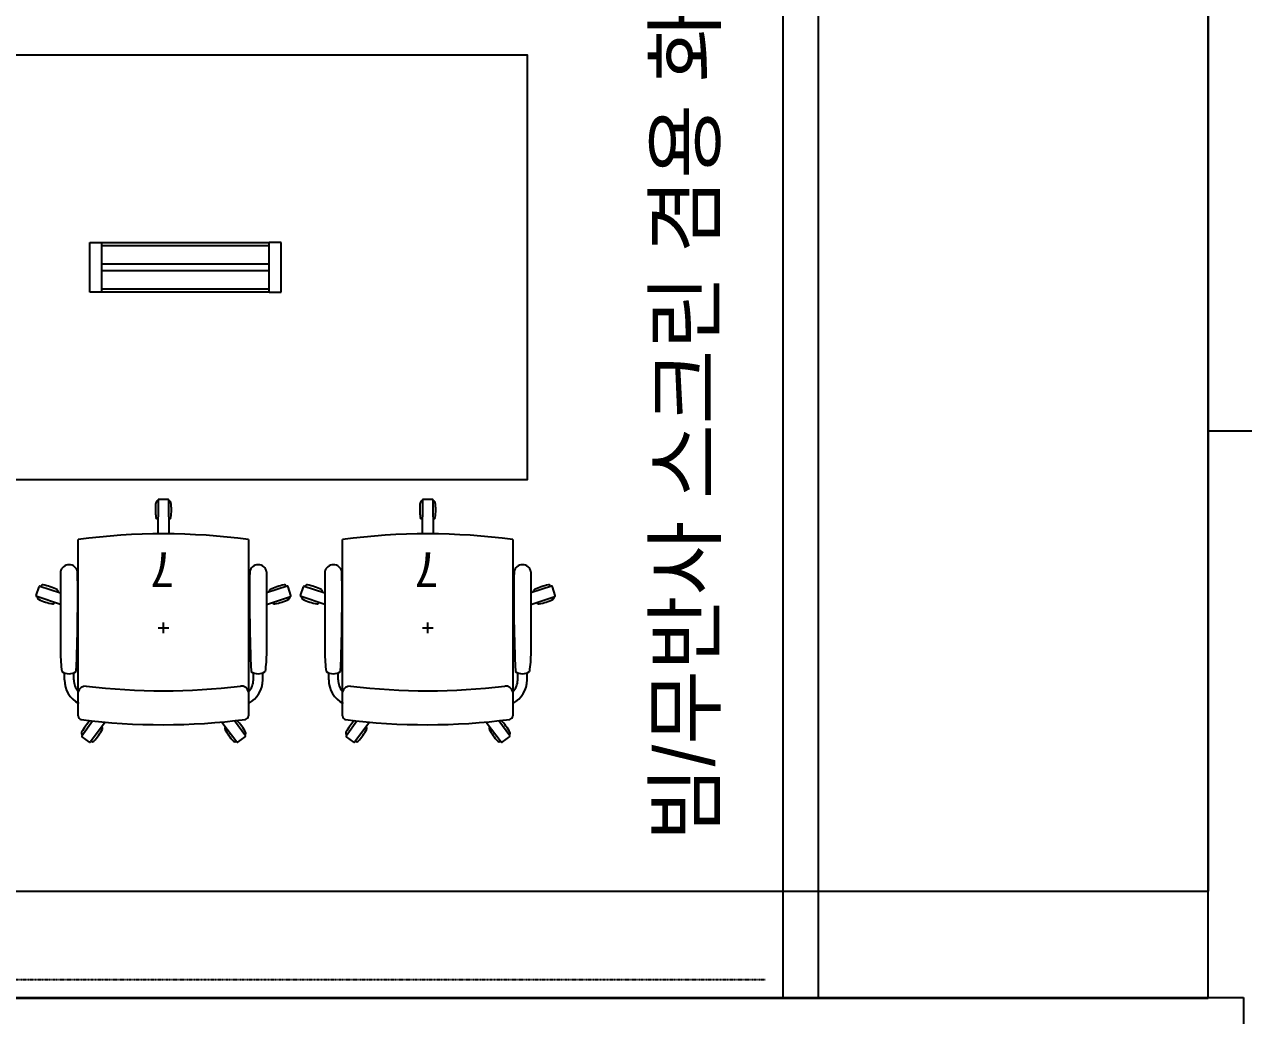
# Model space of a CAD drawing. Header units: millimetres. Extents: x 10479 to 135323, y 879012 to 965592.
# Drawn here: x 59843 to 63282, y 932551 to 935348 of the extents above; entities that cross this region are included whole.
import ezdxf
from ezdxf.enums import TextEntityAlignment as Align

# ---------------------------------------------------------------- set-up
doc = ezdxf.new("R2010")
doc.units = ezdxf.units.MM
doc.header["$PDMODE"] = 2
doc.header["$PDSIZE"] = 15
doc.linetypes.add('HID', pattern=[2.3, 1.5, -0.8])
doc.layers.add('$CHAR', color=3, linetype='Continuous')
doc.layers.add('퍼시스', color=210, linetype='Continuous')
doc.styles.add('돋움', font='')
doc.styles.get('돋움').set_extended_font_data('Dotum')

# ---------------------------------------------------------------- blocks, each defined once
blk = doc.blocks.new('테이블_회의테이블_퍼시스주문품_3200X1200')
at = {"layer": '퍼시스'}
for p, q in [((1600, 0), (1600, -1200)), ((690, -670), (690, -530)), ((690, -530), (724, -530)), ((724, -670), (724, -530)), ((724, -530), (1196, -530)), ((1196, -539), (724, -539)), ((1196, -670), (1196, -530)), ((1230, -530), (1196, -530)), ((1230, -670), (1230, -530)), ((1966, -670), (1966, -530)), ((1966, -530), (2000, -530)), ((2000, -670), (2000, -530)), ((2000, -530), (2472, -530)), ((2472, -539), (2000, -539)), ((2472, -670), (2472, -530)), ((2506, -530), (2472, -530)), ((2506, -670), (2506, -530)), ((724, -590.5), (1196, -590.5)), ((1196, -609.5), (724, -609.5)), ((2000, -590.5), (2472, -590.5)), ((2472, -609.5), (2000, -609.5)), ((724, -670), (690, -670)), ((724, -661), (1196, -661)), ((1196, -670), (724, -670)), ((1196, -670), (1230, -670)), ((2000, -670), (1966, -670)), ((2000, -661), (2472, -661)), ((2472, -670), (2000, -670)), ((2472, -670), (2506, -670))]:
    blk.add_line(p, q, dxfattribs=at)
blk.add_lwpolyline([(0, 0), (3200, 0), (3200, -1200), (0, -1200)], close=True, dxfattribs=at)
blk = doc.blocks.new('의자_사무용의자_퍼시스_CH0501')
at = {"layer": '퍼시스'}
for p, q in [((-209.8, 322.8, 0), (-230.8, 307.5, 0)), ((-165.2, 266, 0), (-207, 322.3, 0)), ((163.7, 266, 0), (205.6, 322.3, 0)), ((208.4, 322.8, 0), (229.4, 307.5, 0)), ((-231.3, 304.7, 0), (-200.7, 262.4, 0)), ((229.9, 304.7, 0), (199.6, 262.8, 0)), ((-240.2, -248.7), (-240.2, 248.7)), ((240.2, 249), (240.2, -249)), ((-280.5, 146.8), (-280.5, 127.4)), ((-253.9, 146.8), (-253.9, 127.2)), ((252.5, 146.8), (252.5, 127.2)), ((279.1, 146.8), (279.1, 127.4)), ((-291.4, -158), (-291.4, 70)), ((290, -158), (290, 70)), ((-291.4, -65.9), (-358.7, -88.5)), ((290, -65.9), (357.3, -88.5)), ((-360, -91.1), (-351.9, -115.8)), ((-349.4, -117.1), (-291.4, -98.7)), ((348, -117.1), (290, -98.7)), ((358.6, -91.1), (350.5, -115.8)), ((-16.6, -264.9), (-15.1, -360.2)), ((14.9, -360.2), (15.9, -264.9)), ((-13.1, -362.2), (12.9, -362.2))]:
    blk.add_line(p, q, dxfattribs=at)
for centre, radius, start, end in [((-208.6, 321.1, 0), 2.02, 36.6029, 125.3971), ((-201.3, 316.4, 0), 5.26, 44.7644, 137.8428), ((-306.4, 216.8, 0), 150, 27.6463, 43.503), ((304.9, 216.8, 0), 150, 136.497, 152.3537), ((199.9, 316.4, 0), 5.26, 42.1572, 135.2356), ((207.2, 321.1, 0), 2.02, 54.6029, 143.3971), ((-227.3, 297.4, 0), 5.29, 114.2057, 206.9165), ((-100.2, 366.6, 0), 150, 208.497, 224.3537), ((-229.7, 305.9, 0), 2, 126, 216), ((-178.1, 284.1, 0), 5.13, 301.72, 27.0338), ((176.6, 284.1, 0), 5.13, 152.9662, 238.28), ((98.8, 366.6, 0), 150, 315.7942, 331.503), ((225.9, 297.4, 0), 5.29, 333.0835, 65.7943), ((228.2, 305.9, 0), 2, 324, 54), ((-230.2, 248.7), 10, 97.433, 180), ((1.4, -1526.3), 1800, 82.6548, 97.433), ((-203.8, 265.4, 0), 5.14, 225.0243, 227.4759), ((230.2, 249), 10, 0, 82.6548), ((-204.2, 146.8), 76.3, 118.1533, 180), ((202.8, 146.8), 76.3, 0, 61.8467), ((-204.2, 146.8), 49.7, 136.4158, 180), ((-220, 185), 20.5, 190.8536, 276.3109), ((1.4, -1622.1), 1800, 83.0938, 96.9925), ((220.1, 185.3), 20.6, 263.7268, 348.0891), ((202.8, 146.8), 49.7, 360, 41.1552), ((82.4, 70), 373.9, 171.8204, 180), ((-267.4, 96.6), 33.4, 52.7592, 127.2408), ((-5272.7, -85.4), 5029.7, 359.173, 2.3769), ((5271.2, -85.4), 5029.7, 177.6231, 180.827), ((266, 96.6), 33.4, 52.7592, 127.2408), ((-83.9, 70), 373.9, 0, 8.1796), ((-289.1, -215.6, 0), 150, 99.6463, 115.503), ((-313.4, -72.8, 0), 5.13, 13.5995, 99.0235), ((312, -72.8, 0), 5.13, 80.9765, 166.4005), ((287.6, -215.6, 0), 150, 64.497, 80.3537), ((-358.1, -90.4), 2.02, 108.583, 197.417), ((-351.3, -85, 0), 5.26, 116.7789, 209.8372), ((-303.5, -103.1), 5.13, 296.9669, 24.1581), ((302.1, -103.1), 5.13, 155.8419, 243.0331), ((349.8, -85, 0), 5.26, 330.1628, 63.2211), ((356.6, -90.4), 2.02, 342.583, 71.417), ((-350, -115.2), 2, 198, 288), ((-341.3, -115.6), 5.24, 185.791, 279.5205), ((-367.8, 26.7), 150, 280.497, 296.3537), ((366.4, 26.7), 150, 243.6463, 259.503), ((339.9, -115.6), 5.24, 260.4795, 354.209), ((348.6, -115.2), 2, 252, 342), ((-267.4, -153.6), 24.4, 190.3889, 349.6111), ((266, -153.6), 24.4, 190.3889, 349.6111), ((1.4, 1535), 1800, 262.2875, 277.6252), ((-15.9, -312.4), 5.34, 91.136, 169.924), ((15.6, -312.4), 5.34, 10.076, 91.9846), ((127.3, -333.2), 150, 171.6463, 187.503), ((-127.5, -333.2), 150, 352.497, 8.3537), ((-16.2, -352), 5.27, 188.8366, 282.0412), ((-13.1, -360.2), 2, 180, 270), ((12.9, -360.2), 2, 270, 0), ((16, -352), 5.27, 257.9588, 351.1634)]:
    blk.add_arc(centre, radius, start, end, dxfattribs=at)
blk.add_point((0, 0), dxfattribs=at)
blk.add_text('7', height=100).set_placement((-31.1, -212.4))
blk = doc.blocks.new('14F')
at = {"color": 8}
for p, q in [((-136817.1, 759741.9), (-136817.1, 777341.9)), ((-138017.9, 763541.9), (-138017.9, 759441.9)), ((-136818.1, 759439.9), (-136818.1, 763539.9)), ((-137917.9, 763441.9), (-137917.9, 759441.9)), ((-136818.1, 763441.9), (-136818.1, 761041.8)), ((-136818.1, 761041.8), (-131568.1, 761041.8)), ((-168118.1, 759741.9), (-136817.1, 759741.9)), ((-149576.3, 759441.9), (-136818.1, 759439.9)), ((-143528.1, 759441.9), (-136718.1, 759441.9)), ((-136718.1, 759441.9), (-136718.1, 758591.9))]:
    blk.add_line(p, q, dxfattribs=at)
at = {"color": 8, "linetype": 'HID', "ltscale": 0.1}
blk.add_line((-138067.9, 759491.9), (-142778.1, 759491.9), dxfattribs=at)
at = {"color": 8, "style": '돋움'}
blk.add_text('빔/무반사 스크린 겸용 화이트보드', height=168, rotation=90, dxfattribs=at).set_placement((-138210.5, 761481.3), align=Align.CENTER)
at = {"color": 8, "linetype": 'ByBlock', "ltscale": 0.1, "style": '돋움'}
for tag, p in [('HRD기획팀', (-160031.5, 780698.2, 0)), ('인재전략팀', (-162408.7, 780698.2, 0)), ('기업문화팀', (-157519.3, 780698.2, 0)), ('뷰티교육팀', (-152663.4, 780698.2, 0)), ('자산관리팀', (-147978.3, 780698.2, 0)), ('그룹HR팀', (-166987.1, 780698.2, 0)), ('법무팀', (-145354.1, 780698.2, 0)), ('특허팀', (-142261.1, 780698.2, 0)), ('상표팀', (-139438.1, 780698.2, 0))]:
    blk.add_attdef(tag, text='', height=356.2, rotation=90, dxfattribs=at).set_placement(p, align=Align.MIDDLE_CENTER)
at = {"color": 8, "style": '돋움'}
blk.add_attdef('1', text='', height=420, rotation=180, dxfattribs=at).set_placement((-143911.2, 758189), align=Align.MIDDLE)

msp = doc.modelspace()

# ---------------------------------------------------------------- block references
at = {"layer": '$CHAR', "color": 1}
msp.add_blockref('14F', (200000, 173159.8), dxfattribs=at)
at = {"layer": '퍼시스'}
msp.add_blockref('테이블_회의테이블_퍼시스주문품_3200X1200', (58061.3, 935262.6), dxfattribs=at)
at = {"layer": '퍼시스', "rotation": 180}
for p in [(60234.7, 933645.4), (60980.3, 933645.4)]:
    msp.add_blockref('의자_사무용의자_퍼시스_CH0501', p, dxfattribs=at)

doc.saveas('drawing.dxf')
